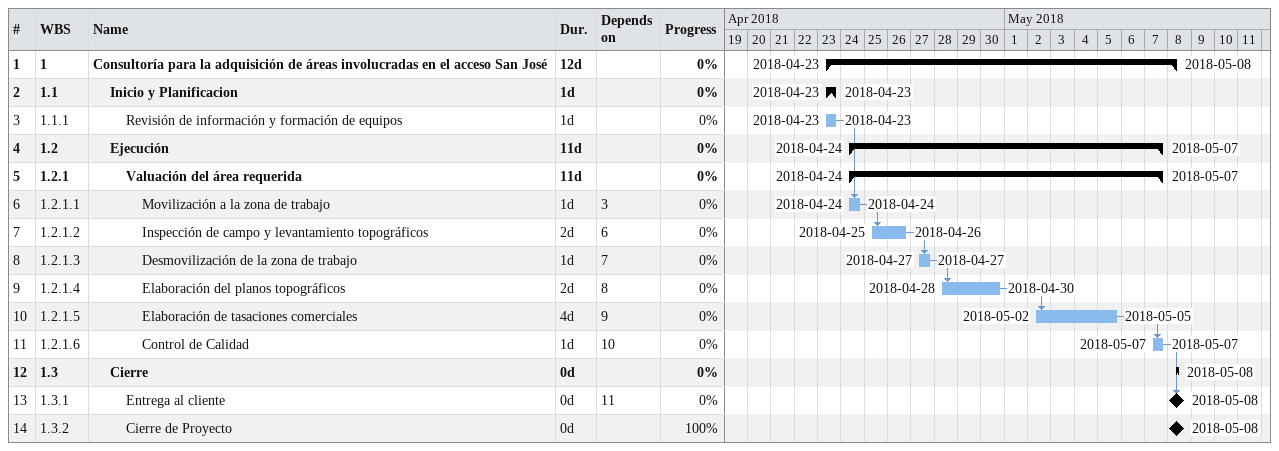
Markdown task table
| ID | WBS | Task | Duration | Start | Finish | Predecessors | % complete |
|---|---|---|---|---|---|---|---|
| 1 | 1 | **Consultoría para la adquisición de áreas involucradas en el acceso San José** | 12d | 2018-04-23 | 2018-05-08 |  | 0 |
| 2 | 1.1 | **Inicio y Planificacion** | 1d | 2018-04-23 | 2018-04-23 |  | 0 |
| 3 | 1.1.1 | Revisión de información y formación de equipos | 1d | 2018-04-23 | 2018-04-23 |  | 0 |
| 4 | 1.2 | **Ejecución** | 11d | 2018-04-24 | 2018-05-07 |  | 0 |
| 5 | 1.2.1 | **Valuación del área requerida** | 11d | 2018-04-24 | 2018-05-07 |  | 0 |
| 6 | 1.2.1.1 | Movilización a la zona de trabajo | 1d | 2018-04-24 | 2018-04-24 | 3 | 0 |
| 7 | 1.2.1.2 | Inspección de campo y levantamiento topográficos | 2d | 2018-04-25 | 2018-04-26 | 6 | 0 |
| 8 | 1.2.1.3 | Desmovilización de la zona de trabajo | 1d | 2018-04-27 | 2018-04-27 | 7 | 0 |
| 9 | 1.2.1.4 | Elaboración del planos topográficos | 2d | 2018-04-28 | 2018-04-30 | 8 | 0 |
| 10 | 1.2.1.5 | Elaboración de tasaciones comerciales | 4d | 2018-05-02 | 2018-05-05 | 9 | 0 |
| 11 | 1.2.1.6 | Control de Calidad | 1d | 2018-05-07 | 2018-05-07 | 10 | 0 |
| 12 | 1.3 | **Cierre** | 0d | 2018-05-08 | 2018-05-08 |  | 0 |
| 13 | 1.3.1 | Entrega al cliente | 0d | 2018-05-08 | 2018-05-08 | 11 | 0 |
| 14 | 1.3.2 | Cierre de Proyecto | 0d | 2018-05-08 | 2018-05-08 |  | 100 |
